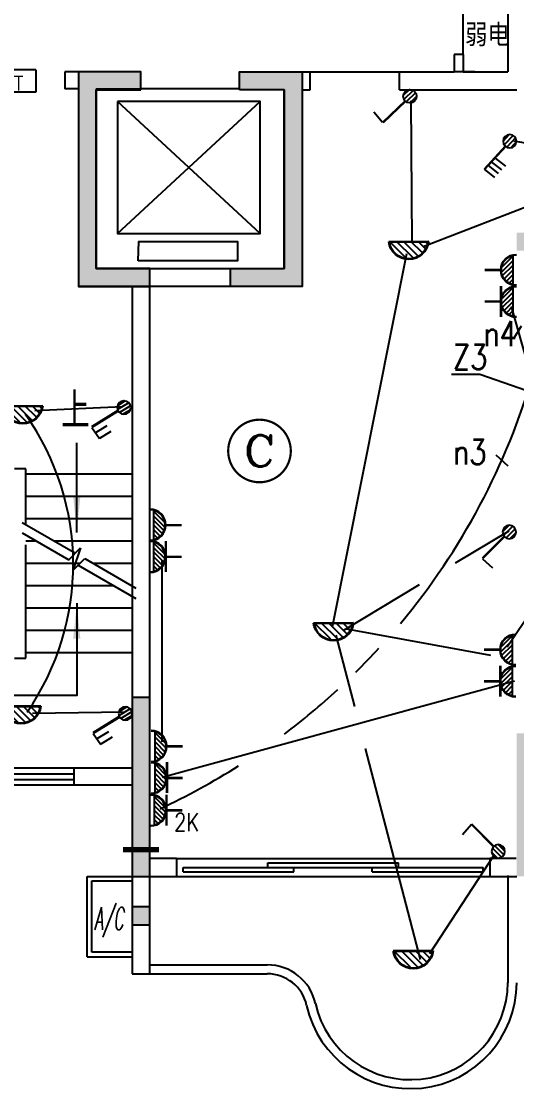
# Model space of a CAD drawing. Extents: x 45735 to 146968, y -75167 to -15767.
# Drawn here: x 106526 to 112061, y -51150 to -39208 of the extents above; entities that cross this region are included whole.
import ezdxf
from ezdxf.enums import TextEntityAlignment as Align

# ---------------------------------------------------------------- set-up
doc = ezdxf.new("R2010")
doc.units = 0
doc.header["$LTSCALE"] = 1000
doc.header["$MEASUREMENT"] = 0
doc.linetypes.add('DASHED_50', pattern=[0.375, 0.25, -0.125])
doc.layers.get('0').update_dxf_attribs({"linetype": 'CONTINUOUS'})
for name, color, linetype in [('DJ', 4, 'CONTINUOUS'), ('KT', 251, 'CONTINUOUS'), ('PUB_TEXT', 7, 'CONTINUOUS'), ('STAIR', 7, 'CONTINUOUS'), ('WALL', 7, 'CONTINUOUS'), ('WINDOW', 7, 'CONTINUOUS'), ('WIRE', 1, 'CONTINUOUS'), ('文字', 7, 'CONTINUOUS'), ('构造柱', 7, 'CONTINUOUS'), ('柱', 252, 'CONTINUOUS'), ('空调位', 7, 'CONTINUOUS')]:
    doc.layers.add(name, color=color, linetype=linetype)
doc.styles.add('_HZTXT', font='txt.shx', dxfattribs={"width": 0.8, "bigfont": 'hztxt.shx'})
doc.styles.add('COMP', font='COMPLEX', dxfattribs={"bigfont": 'hztxt'})
doc.styles.add('HZ', font='SIMPLEX.shx', dxfattribs={"width": 0.75, "bigfont": 'hztxt.shx'})
doc.styles.add('HZTXT', font='romans.shx', dxfattribs={"width": 0.8, "bigfont": 'hztxt.shx'})
doc.styles.add('ITALICC', font='italicc.shx', dxfattribs={"width": 0.6})

# ---------------------------------------------------------------- blocks, each defined once
blk = doc.blocks.new('*X18')
at = {"color": 0}
for p, q in [((-263, -529), (-33, -299)), ((-229, -406), (-188, -365)), ((-175, -529), (53, -301)), ((-87, -529), (121, -321)), ((2, -529), (178, -353)), ((90, -529), (224, -394)), ((179, -529), (262, -445)), ((267, -529), (289, -507))]:
    blk.add_line(p, q, dxfattribs=at)
blk = doc.blocks.new('K2303')
for p, q in [((-0.03, -2.63), (-0.03, 0.03)), ((0.07, -2.63), (0.07, 0.03)), ((-2.57, -4.69), (2.62, -4.69))]:
    blk.add_line(p, q)
for radius in [2.66, 2.56]:
    blk.add_arc((0.02, -5.3), radius, 0, 180)
at = {"xscale": 0.00888157894736835, "yscale": 0.00888157894736835, "zscale": 0.00888157894736835}
blk.add_blockref('*X18', (0, 0), dxfattribs=at)
blk = doc.blocks.new('*X20')
at = {"color": 0}
for p, q in [((-263, -529), (-33, -299)), ((-229, -406), (-188, -365)), ((-175, -529), (53, -301)), ((-87, -529), (121, -321)), ((2, -529), (178, -353)), ((90, -529), (224, -394)), ((179, -529), (262, -445)), ((267, -529), (289, -507))]:
    blk.add_line(p, q, dxfattribs=at)
blk = doc.blocks.new('K2307')
for p, q in [((-0.03, -2.63), (-0.03, 0.03)), ((0.07, -2.63), (0.07, 0.03)), ((-2.62, -2.6), (2.57, -2.6)), ((-2.62, -2.7), (2.57, -2.7)), ((-2.57, -4.69), (2.62, -4.69))]:
    blk.add_line(p, q)
for radius in [2.66, 2.56]:
    blk.add_arc((0.02, -5.3), radius, 0, 180)
at = {"xscale": 0.00888157894736835, "yscale": 0.00888157894736835, "zscale": 0.00888157894736835}
blk.add_blockref('*X20', (0, 0), dxfattribs=at)
blk = doc.blocks.new('插座')
at = {"layer": 'DJ', "xscale": 66.096, "yscale": 66.096, "zscale": 66.096, "rotation": 270}
for name, p in [('K2303', (-175, 270)), ('K2307', (-175, -84))]:
    blk.add_blockref(name, p, dxfattribs=at)
blk = doc.blocks.new('*X27')
at = {"color": 0}
for p, q in [((-100, 254), (-4, 350)), ((-85, 198), (52, 335)), ((-49, 163), (87, 299)), ((9, 150), (100, 241))]:
    blk.add_line(p, q, dxfattribs=at)
blk = doc.blocks.new('K2361')
for p, q in [((0.63, 1.76), (3.86, 4.99)), ((0.7, 1.68), (3.94, 4.92)), ((3.94, 4.92), (5.24, 3.43))]:
    blk.add_line(p, q)
blk.add_circle((0, 0.99), 0.987)
at = {"xscale": 0.0098684210526315, "yscale": 0.0098684210526315, "zscale": 0.0098684210526315}
blk.add_blockref('*X27', (0, -1.48), dxfattribs=at)
blk = doc.blocks.new('单极开关')
at = {"layer": 'DJ', "xscale": -76.142592, "yscale": 76.142592, "zscale": 76.142592, "rotation": 180.0000000000094}
blk.add_blockref('K2361', (-170, 90), dxfattribs=at)
blk = doc.blocks.new('*X15')
at = {"color": 0}
for p, q in [((-273, -61), (-246, -34)), ((-244, -138), (-140, -34)), ((-198, -198), (-34, -34)), ((-138, -244), (71, -35)), ((-61, -273), (177, -35)), ((41, -277), (283, -36))]:
    blk.add_line(p, q, dxfattribs=at)
blk = doc.blocks.new('K2211')
for p, q in [((-2.94, -0.33), (2.94, -0.35)), ((-2.94, -0.43), (2.94, -0.45))]:
    blk.add_line(p, q)
for radius, start, end in [(2.96, 186.3827, 353.1593), (2.86, 186.615, 352.9271)]:
    blk.add_arc((0, 0), radius, start, end)
at = {"xscale": 0.0098684210526315, "yscale": 0.0098684210526315, "zscale": 0.0098684210526315}
blk.add_blockref('*X15', (0, 0), dxfattribs=at)
blk = doc.blocks.new('吸顶灯')
at = {"layer": 'DJ', "xscale": -76.03200000000001, "yscale": 76.03200000000001, "zscale": 76.03200000000001}
blk.add_blockref('K2211', (-109, 374), dxfattribs=at)
blk = doc.blocks.new('开关E')
at = {"layer": 'DJ'}
for p, q in [((-199, 218), (-305, 112)), ((-150, 162), (-256, 56))]:
    blk.add_line(p, q, dxfattribs=at)
at = {"layer": 'DJ', "xscale": 76.142592, "yscale": 76.142592, "zscale": 76.142592, "rotation": 180}
blk.add_blockref('K2361', (94, 374), dxfattribs=at)
blk = doc.blocks.new('_ARROW')
blk.add_solid([(0, 0), (-1, 0.1), (-1, -0.1)])
blk = doc.blocks.new('_INDEX1')
at = {"const_width": 0.035}
blk.add_lwpolyline([(-0.5, 0, 1), (0.5, 0, 1)], format="xyb", close=True, dxfattribs=at)
at = {"style": 'COMP', "width": 2.333333}
blk.add_attdef('1', text='', height=0.5, dxfattribs=at).set_placement((-0.25, -0.25), (0.25, -0.25), align=Align.FIT)
blk = doc.blocks.new('A$C6A941900')
at = {"layer": 'DJ'}
for p, q in [((749, 468), (0, 468)), ((0, 468), (0, 0)), ((749, 468), (749, 0)), ((749, 0), (0, 0))]:
    blk.add_line(p, q, dxfattribs=at)
at = {"layer": 'DJ', "style": 'HZ'}
blk.add_text('T', height=300, dxfattribs=at).set_placement((282, 38))
blk = doc.blocks.new('A$C31044D78')
at = {"layer": 'WIRE', "xscale": 0.5355, "yscale": 0.5355, "zscale": 0.5355}
blk.add_blockref('A$C6A941900', (0, 0), dxfattribs=at)
blk = doc.blocks.new('*X37')
at = {"color": 0}
for p, q in [((-100, 254), (-4, 350)), ((-85, 198), (52, 335)), ((-49, 163), (87, 299)), ((9, 150), (100, 241))]:
    blk.add_line(p, q, dxfattribs=at)
blk = doc.blocks.new('K2363')
for p, q in [((0.7, 1.68), (3.94, 4.92)), ((0.77, 1.61), (4.01, 4.85)), ((3.94, 4.92), (5.22, 3.46)), ((2.89, 3.85), (4.17, 2.38)), ((3.38, 4.36), (4.66, 2.9))]:
    blk.add_line(p, q)
blk.add_circle((0, 0.99), 0.987)
at = {"xscale": 0.0098684210526315, "yscale": 0.0098684210526315, "zscale": 0.0098684210526315}
blk.add_blockref('*X37', (0, -1.48), dxfattribs=at)
blk = doc.blocks.new('A$C7D561DB7')
at = {"layer": 'DJ', "xscale": 76.142592, "yscale": 76.142592, "zscale": 76.142592}
blk.add_blockref('K2363', (75, 0), dxfattribs=at)
blk = doc.blocks.new('A$C38657A69')
at = {"layer": 'WIRE', "xscale": -1, "rotation": 85.80993442873107}
blk.add_blockref('A$C7D561DB7', (401, 452), dxfattribs=at)
blk = doc.blocks.new('11')
at = {"layer": 'DJ'}
blk.add_line((37, 164), (140, 61), dxfattribs=at)
at = {"layer": 'WIRE', "rotation": 359.6173720764896}
blk.add_blockref('A$C38657A69', (-101, -50), dxfattribs=at)
blk = doc.blocks.new('A$C57C41BBE')
at = {"layer": 'WIRE', "rotation": 276.9577237486759}
blk.add_blockref('11', (50, 255), dxfattribs=at)

msp = doc.modelspace()

# ---------------------------------------------------------------- hatches: boundary and pattern name
at = {"layer": '构造柱'}
msp.add_hatch(color=256, dxfattribs=at).paths.add_polyline_path([(107762.6, -49315.5), (107962.6, -49315.5), (107962.6, -49115.5), (107762.6, -49115.5)])
at = {"layer": '柱'}
h = msp.add_hatch(color=256, dxfattribs=at)
h.paths.add_polyline_path([(105162.6, -39974.5), (105162.6, -39774.5), (105862.6, -39774.5), (105862.6, -42174.5), (105062.6, -42174.5), (105062.6, -41974.5), (105662.6, -41974.5), (105662.6, -39974.5)])
h.paths.add_polyline_path([(92062.6, -42774.5), (91562.6, -42774.5), (91562.6, -44374.5), (91762.6, -44374.5), (91762.6, -42974.5), (92062.6, -42974.5)])
h.paths.add_polyline_path([(91562.6, -46274.5), (91762.6, -46274.5), (91762.6, -48074.5), (92212.6, -48074.5), (92212.6, -48274.5), (91562.6, -48274.5)])
h.paths.add_polyline_path([(88962.6, -36574.5), (89162.6, -36574.5), (89162.6, -38174.5), (89462.6, -38174.5), (89462.6, -38374.5), (88962.6, -38374.5)])
h.paths.add_polyline_path([(89462.6, -28974.5), (88962.6, -28974.5), (88962.6, -31974.5), (89162.6, -31974.5), (89162.6, -29174.5), (89462.6, -29174.5)])
h.paths.add_polyline_path([(94762.6, -48074.5), (94762.6, -48274.5), (96162.6, -48274.5), (96162.6, -48074.5), (95462.6, -48074.5), (95462.6, -47274.5), (95262.6, -47274.5), (95262.6, -48074.5)])
h.paths.add_polyline_path([(95562.6, -41574.5), (96062.6, -41574.5), (96062.6, -43564.5), (95862.6, -43564.5), (95862.6, -41774.5), (95562.6, -41774.5)])
h.paths.add_polyline_path([(100762.6, -47174.5), (100962.6, -47174.5), (100962.6, -48774.5), (100762.6, -48774.5)])
h.paths.add_polyline_path([(105062.6, -46774.5), (105262.6, -46774.5), (105262.6, -48774.5), (105062.6, -48774.5)])
h.paths.add_polyline_path([(100962.6, -41574.5), (100962.6, -41774.5), (98962.6, -41774.5), (98962.6, -41574.5)])
h.paths.add_polyline_path([(104062.6, -39974.5), (104062.6, -39774.5), (103362.6, -39774.5), (103362.6, -42174.5), (104162.6, -42174.5), (104162.6, -41974.5), (103562.6, -41974.5), (103562.6, -39974.5)])
h.paths.add_polyline_path([(103562.6, -39974.5), (103562.6, -41974.5)], flags=16)
h.paths.add_polyline_path([(96762.6, -35574.5), (96762.6, -35374.5), (99062.6, -35374.5), (99062.6, -35574.5)])
h.paths.add_polyline_path([(92762.6, -35624.5), (92762.6, -35374.5), (94162.6, -35374.5), (94162.6, -35624.5)])
h.paths.add_polyline_path([(95262.6, -38374.5), (95262.6, -38174.5), (97262.6, -38174.5), (97262.6, -38374.5)])
h.paths.add_polyline_path([(92362.6, -28974.5), (93062.6, -28974.5), (93062.6, -30274.5), (93062.6, -30474.5), (92862.6, -30474.5), (92862.6, -29174.5), (92362.6, -29174.5)])
h.paths.add_polyline_path([(105062.6, -34574.5), (105262.6, -34574.5), (105262.6, -35574.5), (103962.6, -35574.5), (103962.6, -35374.5), (105062.6, -35374.5)])
h.paths.add_polyline_path([(98862.6, -31574.5), (99062.6, -31574.5), (99062.6, -27574.5), (98862.6, -27574.5)])
h.paths.add_polyline_path([(105062.6, -30974.5), (105262.6, -30974.5), (105262.6, -27574.5), (105062.6, -27574.5)])
h.paths.add_polyline_path([(120262.6, -35624.5), (120262.6, -35374.5), (118862.6, -35374.5), (118862.6, -35624.5)])
h.paths.add_polyline_path([(112062.6, -41574.5), (112062.6, -41774.5), (114062.6, -41774.5), (114062.6, -41574.5)])
h.paths.add_polyline_path([(107962.6, -46774.5), (107762.6, -46774.5), (107762.6, -48774.5), (107962.6, -48774.5)])
h.paths.add_polyline_path([(112262.6, -47174.5), (112062.6, -47174.5), (112062.6, -48774.5), (112262.6, -48774.5)])
h.paths.add_polyline_path([(108962.6, -39974.5), (108962.6, -39774.5), (109662.6, -39774.5), (109662.6, -42174.5), (108862.6, -42174.5), (108862.6, -41974.5), (109462.6, -41974.5), (109462.6, -39974.5)])
h.paths.add_polyline_path([(107862.6, -39974.5), (107862.6, -39774.5), (107162.6, -39774.5), (107162.6, -42174.5), (107962.6, -42174.5), (107962.6, -41974.5), (107362.6, -41974.5), (107362.6, -39974.5)])
h.paths.add_polyline_path([(109462.6, -39974.5), (109462.6, -41974.5)], flags=16)
h.paths.add_polyline_path([(118262.6, -48074.5), (118262.6, -48274.5), (116862.6, -48274.5), (116862.6, -48074.5), (117562.6, -48074.5), (117562.6, -47274.5), (117762.6, -47274.5), (117762.6, -48074.5)])
h.paths.add_polyline_path([(117462.6, -41574.5), (116962.6, -41574.5), (116962.6, -43564.5), (117162.6, -43564.5), (117162.6, -41774.5), (117462.6, -41774.5)])
h.paths.add_polyline_path([(107962.6, -34574.5), (107762.6, -34574.5), (107762.6, -35574.5), (109062.6, -35574.5), (109062.6, -35374.5), (107962.6, -35374.5)])
h.paths.add_polyline_path([(107962.6, -30974.5), (107762.6, -30974.5), (107762.6, -27574.5), (107962.6, -27574.5)])
h.paths.add_polyline_path([(116262.6, -35574.5), (116262.6, -35374.5), (113962.6, -35374.5), (113962.6, -35574.5)])
h.paths.add_polyline_path([(117762.6, -38374.5), (117762.6, -38174.5), (115762.6, -38174.5), (115762.6, -38374.5)])
h.paths.add_polyline_path([(114162.6, -31574.5), (113962.6, -31574.5), (113962.6, -27574.5), (114162.6, -27574.5)])
h.paths.add_polyline_path([(121462.6, -46274.5), (121262.6, -46274.5), (121262.6, -48074.5), (120812.6, -48074.5), (120812.6, -48274.5), (121462.6, -48274.5)])
h.paths.add_polyline_path([(120962.6, -42774.5), (121462.6, -42774.5), (121462.6, -44374.5), (121262.6, -44374.5), (121262.6, -42974.5), (120962.6, -42974.5)])
h.paths.add_polyline_path([(124062.6, -36574.5), (123862.6, -36574.5), (123862.6, -38174.5), (123562.6, -38174.5), (123562.6, -38374.5), (124062.6, -38374.5)])
h.paths.add_polyline_path([(120662.6, -28974.5), (119962.6, -28974.5), (119962.6, -30274.5), (119962.6, -30474.5), (120162.6, -30474.5), (120162.6, -29174.5), (120662.6, -29174.5)])
h.paths.add_polyline_path([(123562.6, -28974.5), (124062.6, -28974.5), (124062.6, -31974.5), (123862.6, -31974.5), (123862.6, -29174.5), (123562.6, -29174.5)])

# ---------------------------------------------------------------- linework, layer by layer
for p, q in [((107112.6, -47564.5), (105912.6, -47564.5)), ((105912.6, -47627.8), (107112.6, -47627.8)), ((105912.6, -47691.1), (107112.6, -47691.1)), ((107112.6, -47754.5), (105912.6, -47754.5)), ((108260.1, -48574.5), (111760.1, -48574.5)), ((108333, -48674.5), (109572.6, -48674.5)), ((108333, -48724.2), (108333, -48674.5)), ((109280.9, -48624.7), (110739.2, -48624.7)), ((109280.9, -48674.5), (109280.9, -48624.7)), ((109572.6, -48724.2), (109572.6, -48674.5)), ((109572.6, -48674.5), (110447.6, -48674.5)), ((110447.6, -48674.5), (111687.2, -48674.5)), ((110447.6, -48724.2), (110447.6, -48674.5)), ((110739.2, -48674.5), (110739.2, -48624.7)), ((111687.2, -48724.2), (111687.2, -48674.5)), ((108260.1, -48774.5), (111760.1, -48774.5)), ((108333, -48724.2), (109572.6, -48724.2)), ((110447.6, -48724.2), (111687.2, -48724.2))]:
    msp.add_line(p, q)
at = {"layer": 'DJ'}
for p, q in [((112029.7, -42755.5), (112114.4, -42615.4)), ((111968, -44184.6), (111831.8, -44062.8))]:
    msp.add_line(p, q, dxfattribs=at)
at = {"layer": 'DJ', "linetype": 'DASHED_50', "ltscale": 1000}
for p, q in [((111334.6, -43156.7), (111651.1, -43156.7)), ((111651.1, -43156.7), (112175.3, -43338.2))]:
    msp.add_line(p, q, dxfattribs=at)
at = {"layer": 'KT', "const_width": 60}
msp.add_lwpolyline([(108062.6, -48474.5), (107662.6, -48474.5)], dxfattribs=at)
at = {"layer": 'STAIR'}
for p, q in [((106577.6, -44214.5), (106447.6, -44214.5)), ((106577.6, -44840.3), (106577.6, -44214.5)), ((107762.6, -44274.5), (106577.6, -44274.5)), ((107762.6, -44524.5), (106577.6, -44524.5)), ((107762.6, -44774.5), (106577.6, -44774.5)), ((106534.3, -44815.3), (107129.2, -45158.8)), ((106534.3, -44930.8), (107055.1, -45231.5)), ((106696.5, -45024.5), (106577.6, -45024.5)), ((106577.6, -46334.5), (106577.6, -45063.9)), ((107762.6, -45024.5), (106896.5, -45024.5)), ((107055.1, -45231.5), (107188.4, -45100.6)), ((107188.4, -45100.6), (107101.7, -45350.8)), ((107101.7, -45350.8), (107235, -45219.9)), ((107235, -45219.9), (107805.9, -45549.5)), ((107179.4, -45274.5), (106577.6, -45274.5)), ((107161, -45292.6), (107805.9, -45664.9)), ((107762.6, -45274.5), (107329.6, -45274.5)), ((107562.6, -45524.5), (106577.6, -45524.5)), ((107762.6, -45774.5), (106577.6, -45774.5)), ((107762.6, -46024.5), (106577.6, -46024.5)), ((107762.6, -46274.5), (106577.6, -46274.5)), ((106447.6, -46334.5), (106577.6, -46334.5))]:
    msp.add_line(p, q, dxfattribs=at)
for points in [[(107145.3, -45716.6), (107145.3, -46749.6), (105869.4, -46749.6), (105869.4, -43923.3)], [(107145.3, -44927.6), (107145.3, -43923.3)]]:
    msp.add_lwpolyline(points, dxfattribs=at)
at = {"layer": 'WALL'}
for p, q in [((111962.6, -38974.5), (111962.6, -39774.5)), ((111362.6, -39580.5), (111362.6, -39774.5)), ((111462.6, -39580.5), (111362.6, -39580.5)), ((111462.6, -39580.5), (111462.6, -39774.5)), ((107862.6, -39774.5), (107012.6, -39774.5)), ((107012.6, -39774.5), (107012.6, -39964.5)), ((107162.6, -39774.5), (107162.6, -42174.5)), ((107862.6, -39964.5), (107862.6, -39774.5)), ((108962.6, -39774.5), (109752.6, -39774.5)), ((108962.6, -39964.5), (108962.6, -39774.5)), ((109752.6, -39974.5), (109752.6, -39774.5)), ((110752.6, -39974.5), (110752.6, -39774.5)), ((110752.6, -39774.5), (111362.6, -39774.5)), ((111462.6, -39774.5), (111962.6, -39774.5)), ((107162.6, -39964.5), (107012.6, -39964.5)), ((107362.6, -39964.5), (107362.6, -41974.5)), ((107362.6, -39964.5), (107862.6, -39964.5)), ((109662.6, -39974.5), (109752.6, -39974.5)), ((110752.6, -39974.5), (112062.6, -39974.5)), ((107362.6, -41974.5), (109462.6, -41974.5)), ((109662.6, -42174.5), (107162.6, -42174.5)), ((107762.6, -42174.5), (107762.6, -47564.5)), ((107962.6, -47564.5), (107962.6, -42174.5)), ((107762.6, -47564.5), (107112.6, -47564.5)), ((107762.6, -47564.5), (107112.6, -47564.5)), ((107112.6, -47564.5), (107112.6, -47754.5)), ((107112.6, -47564.5), (107112.6, -47754.5)), ((107762.6, -47754.5), (107112.6, -47754.5)), ((107762.6, -47754.5), (107112.6, -47754.5)), ((108260.1, -48574.5), (107962.6, -48574.5)), ((108260.1, -48574.5), (108260.1, -48774.5)), ((111760.1, -48574.5), (111760.1, -48774.5)), ((112057.6, -48574.5), (111760.1, -48574.5)), ((107762.6, -48764.5), (107762.6, -49864.5)), ((107962.6, -49864.5), (107962.6, -48764.5)), ((107962.6, -48774.5), (108260.1, -48774.5)), ((111760.1, -48774.5), (112062.6, -48774.5)), ((107762.6, -49864.5), (107962.6, -49864.5))]:
    msp.add_line(p, q, dxfattribs=at)
at = {"layer": 'WINDOW'}
for p, q in [((111462.6, -39580.5), (111462.6, -39080.5)), ((109752.6, -39774.5), (110752.6, -39774.5)), ((108962.6, -39964.5), (107862.6, -39964.5)), ((109193.7, -41582.1), (107600.1, -40105.2)), ((107600.1, -41582.1), (109193.7, -40105.2)), ((111962.6, -48764.5), (111962.6, -49964.5)), ((107962.6, -49764.5), (109274.4, -49764.5)), ((107962.6, -49864.5), (109274.4, -49864.5))]:
    msp.add_line(p, q, dxfattribs=at)
for points in [[(107600.1, -40105.2), (107600.1, -41582.1), (109193.7, -41582.1), (109193.7, -40105.2)], [(107832.8, -41889.4), (107837.8, -41672.9), (108941.2, -41672.9), (108941.2, -41889.4)]]:
    msp.add_lwpolyline(points, close=True, dxfattribs=at)
for centre, radius, start, end in [((109274.4, -50314.5), 550, 12.3505, 90), ((109274.4, -50314.5), 450, 12.3505, 90), ((110874.3, -49961.5), 1188.3, 192.47886, 359.84033), ((110874.2, -49960.8), 1088.4, 192.52524, 359.85349)]:
    msp.add_arc(centre, radius, start, end, dxfattribs=at)
at = {"layer": 'WIRE'}
for p, q in [((110878.7, -40097.8), (110891.4, -41684.4)), ((112028, -40543.7), (112542, -40635.6)), ((111017.3, -41726.4), (113214.1, -40873.8)), ((110828.4, -41810.3), (109998.2, -45986.1)), ((111999.5, -42397.2), (112190, -43071.8)), ((106676.4, -43562), (107656.5, -43516.4)), ((111379.4, -45266.8), (111976.1, -44907.3)), ((108096.6, -45246), (108096.6, -47270.8)), ((110131, -46018.8), (110974.3, -45510.8)), ((111955.6, -46206.8), (112250.5, -45771.3)), ((110041, -46076.1), (110247.7, -46872.9)), ((110158.7, -46006.9), (111770.3, -46300.9)), ((112037.8, -46591.8), (108098.7, -47668.5)), ((107678.5, -46938.5), (106651, -46952.2)), ((110369.5, -47342.4), (110982.3, -49704.6))]:
    msp.add_line(p, q, dxfattribs=at)
at = {"layer": 'WIRE', "linetype": 'ByBlock'}
msp.add_line((111089.4, -49636.8), (111813.5, -48529.2), dxfattribs=at)
at = {"layer": 'WIRE'}
for centre, radius, start, end in [((104785.6, -40974.7), 7774, 320.26634, 343.77017), ((104203.9, -45286.3), 2902.1, 325.28164, 35.40915), ((104785.6, -40974.7), 7774, 314.80783, 317.55301), ((104785.6, -40974.7), 7774, 307.00991, 312.73365), ((104785.6, -40974.7), 7774, 295.03471, 302.42002)]:
    msp.add_arc(centre, radius, start, end, dxfattribs=at)
at = {"layer": '构造柱'}
msp.add_lwpolyline([(107762.6, -49315.5), (107962.6, -49315.5), (107962.6, -49115.5), (107762.6, -49115.5)], close=True, dxfattribs=at)
at = {"layer": '柱', "flags": 128}
for points in [[(107862.6, -39974.5), (107862.6, -39774.5), (107162.6, -39774.5), (107162.6, -42174.5), (107962.6, -42174.5), (107962.6, -41974.5), (107362.6, -41974.5), (107362.6, -39974.5), (107862.6, -39974.5)], [(108962.6, -39974.5), (108962.6, -39774.5), (109662.6, -39774.5), (109662.6, -42174.5), (108862.6, -42174.5), (108862.6, -41974.5), (109462.6, -41974.5), (109462.6, -39974.5), (108962.6, -39974.5)], [(107962.6, -46774.5), (107762.6, -46774.5), (107762.6, -48774.5), (107962.6, -48774.5), (107962.6, -46774.5)]]:
    msp.add_lwpolyline(points, dxfattribs=at)
at = {"layer": '柱'}
msp.add_lwpolyline([(109462.6, -39974.5), (109462.6, -39974.5), (109462.6, -41974.5), (109462.6, -41974.5)], close=True, dxfattribs=at)
at = {"layer": '空调位'}
for p, q in [((111592.6, -39774.5), (111362.6, -39774.5)), ((107262.6, -48774.5), (107762.6, -48774.5)), ((107262.6, -49674.5), (107262.6, -48774.5)), ((107312.6, -48824.5), (107762.6, -48824.5)), ((107312.6, -49624.5), (107312.6, -48824.5)), ((107262.6, -49674.5), (107762.6, -49674.5)), ((107762.6, -49624.5), (107312.6, -49624.5))]:
    msp.add_line(p, q, dxfattribs=at)

# ---------------------------------------------------------------- block references
at = {"layer": 'DJ', "xscale": 66.096, "yscale": 66.096, "zscale": 66.096, "rotation": 270}
msp.add_blockref('K2307', (108321.5, -48033.8), dxfattribs=at)
at = {"layer": 'PUB_TEXT'}
ref = msp.add_blockref('_INDEX1', (109187.3, -44015.2), dxfattribs=dict(at, xscale=700, yscale=700, zscale=700))
ref.add_attrib('1', 'C', dxfattribs={"layer": '0', "height": 350, "style": 'COMP', "width": 1.4}).set_placement((109012.3, -44190.2), (109362.3, -44190.2), align=Align.FIT)
at = {"layer": 'STAIR', "xscale": 400, "yscale": 400, "zscale": 400}
for p, rotation in [((107145.3, -44927.6), 270), ((107145.3, -45716.6), 90)]:
    msp.add_blockref('_ARROW', p, dxfattribs=dict(at, rotation=rotation))
at = {"layer": 'WIRE'}
for name, p in [('A$C31044D78', (106288.3, -40000.9)), ('吸顶灯', (106649.9, -43860.3)), ('吸顶灯', (106629.8, -47217.8))]:
    msp.add_blockref(name, p, dxfattribs=at)
at = {"layer": 'WIRE', "xscale": -1}
for name, p, rotation in [('单极开关', (110697.6, -40057.8), 358.8776041579786), ('开关E', (107360.2, -43551.6), 256.5600757593132), ('开关E', (107375.8, -46974.7), 256.5600757593132)]:
    msp.add_blockref(name, p, dxfattribs=dict(at, rotation=rotation))
at = {"layer": 'WIRE', "rotation": 90}
msp.add_blockref('A$C57C41BBE', (112059.5, -40954.8), dxfattribs=at)
at = {"layer": '柱'}
for name, p in [('吸顶灯', (110963.9, -42021.5)), ('插座', (108488.8, -45112.2)), ('吸顶灯', (110123.7, -46287.9)), ('插座', (108501.6, -47587.6)), ('吸顶灯', (111014.6, -49957))]:
    msp.add_blockref(name, p, dxfattribs=at)
at = {"layer": '柱', "xscale": -1}
for p in [(111534, -42259.8), (111526.6, -46507.9)]:
    msp.add_blockref('插座', p, dxfattribs=at)
at = {"layer": '柱'}
for p, rotation in [((111964.3, -45092.2), 270), ((111685.4, -48480.5), 180)]:
    msp.add_blockref('单极开关', p, dxfattribs=dict(at, rotation=rotation))

# ---------------------------------------------------------------- texts
at = {"layer": 'DJ', "linetype": 'DASHED_50', "ltscale": 1000, "style": '_HZTXT', "width": 0.8}
for s, p in [('n4', (111689, -42843.5)), ('Z3', (111349.7, -43103.4)), ('n3', (111349.5, -44165.4))]:
    msp.add_text(s, height=280, dxfattribs=at).set_placement(p)
at = {"layer": 'DJ', "style": '_HZTXT', "width": 0.8}
msp.add_text('2K', height=200, dxfattribs=at).set_placement((108233.5, -48268.7))
at = {"layer": '文字', "style": 'HZTXT', "width": 0.8}
msp.add_text('上', height=400, dxfattribs=at).set_placement((106969.3, -43761.1))
at = {"layer": '空调位', "style": 'HZTXT'}
msp.add_text('弱电', height=250, dxfattribs=at).set_placement((111485.1, -39487.1))
at = {"layer": '空调位', "style": 'ITALICC', "width": 0.5}
msp.add_text('A/C', height=250, dxfattribs=at).set_placement((107340.6, -49371))

doc.saveas('drawing.dxf')
